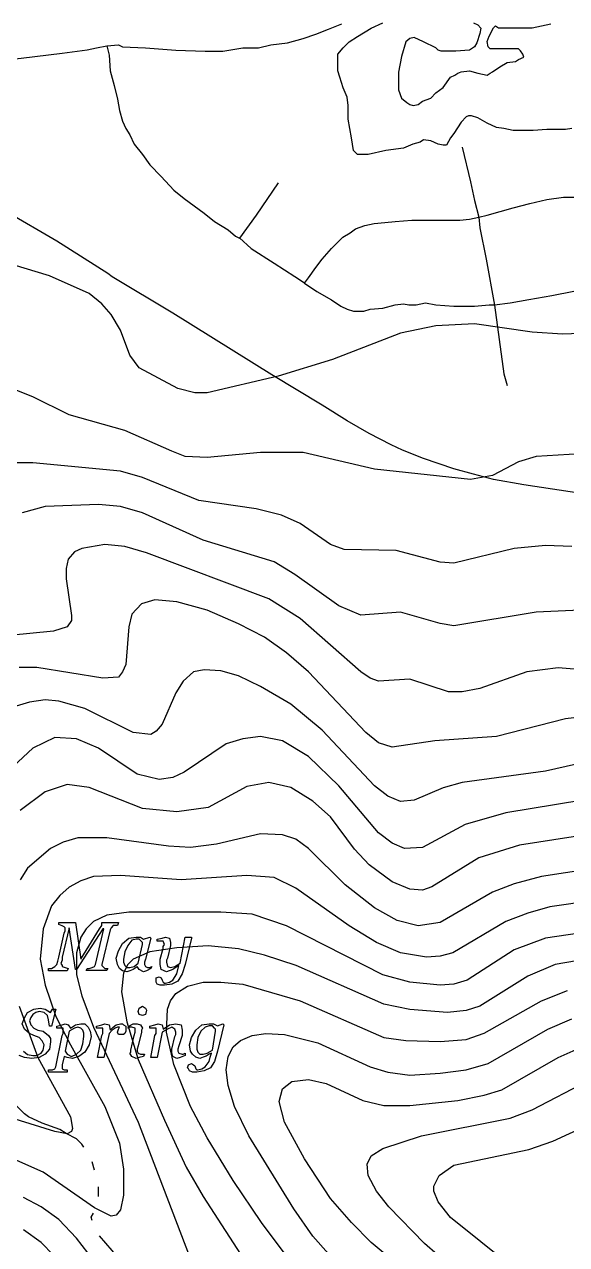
# Model space of a CAD drawing. Extents: x -4.4 to 64.9, y -5.9 to 77.3.
# Drawn here: x 15.97 to 18.71, y 19.39 to 25.55 of the extents above; entities that cross this region are included whole.
import ezdxf

# ---------------------------------------------------------------- set-up
doc = ezdxf.new("R2010")
doc.units = 0
for name, color, linetype in [('7200-7400', 7, 'CONTINUOUS'), ('7400-7600', 7, 'CONTINUOUS'), ('7600-7800', 7, 'CONTINUOUS'), ('7800-8000', 7, 'CONTINUOUS'), ('Labels', 7, 'CONTINUOUS'), ('roads', 7, 'CONTINUOUS'), ('topo', 7, 'CONTINUOUS'), ('water', 7, 'CONTINUOUS')]:
    doc.layers.add(name, color=color, linetype=linetype)

msp = doc.modelspace()

# ---------------------------------------------------------------- linework, layer by layer
at = {"layer": '7200-7400', "color": 2}
for points in [[(18.823181, 23.989554), (18.68609, 23.984289), (18.53319, 23.994819), (18.243201, 24.036999), (18.048129, 24.026442), (17.868861, 23.989541), (17.526151, 23.857731), (17.251979, 23.773371), (16.893411, 23.689011), (16.830152, 23.689011), (16.745789, 23.710099), (16.550709, 23.815548), (16.503251, 23.878818), (16.455801, 24.00536), (16.40835, 24.084439), (16.3609, 24.13717), (16.29763, 24.189889), (16.09728, 24.279519), (15.80202, 24.369149)], [(18.886443, 23.388505), (18.554282, 23.367418), (18.464652, 23.341066), (18.332834, 23.272525), (18.222114, 23.251438), (17.737053, 23.304156), (17.378524, 23.388519), (17.162312, 23.388519), (16.893413, 23.362166), (16.782693, 23.367431), (16.714153, 23.393784), (16.476893, 23.499234), (16.197453, 23.578325), (16.012912, 23.667956), (15.812564, 23.747045)], [(18.73354, 22.913623), (18.601741, 22.918889), (18.44356, 22.903066), (18.137759, 22.829245), (18.069219, 22.83451), (17.847771, 22.892512), (17.584151, 22.897777), (17.51561, 22.924156), (17.36271, 23.029596), (17.267799, 23.071775), (17.14122, 23.103417), (16.851239, 23.145597), (16.566521, 23.261587), (16.455801, 23.293226), (16.012909, 23.335406), (15.875829, 23.335406)]]:
    msp.add_lwpolyline(points, dxfattribs=at)
at = {"layer": '7400-7600', "color": 2}
for points in [[(18.844263, 22.286204), (18.665003, 22.302026), (18.506821, 22.280938), (18.269562, 22.196589), (18.179931, 22.180767), (18.111394, 22.180767), (17.916314, 22.244037), (17.758133, 22.233507), (17.715963, 22.249329), (17.668502, 22.28096), (17.362702, 22.549858), (17.204481, 22.65004), (16.587603, 22.882029), (16.476883, 22.91366), (16.376711, 22.924191), (16.260713, 22.903104), (16.223811, 22.887281), (16.192172, 22.850369), (16.181642, 22.802922), (16.181642, 22.75019), (16.207994, 22.565662), (16.207994, 22.539283), (16.186907, 22.507652), (16.118367, 22.486565), (15.791477, 22.454936)], [(18.886424, 22.065107), (18.701893, 22.04402), (18.353906, 21.95439), (18.042835, 21.933302), (17.826665, 21.901664), (17.758125, 21.922751), (17.694855, 21.97548), (17.404864, 22.28128), (17.294096, 22.376181), (17.183376, 22.45527), (17.051566, 22.52381), (16.893395, 22.592361), (16.740495, 22.634541), (16.629775, 22.645071), (16.561224, 22.623984), (16.513773, 22.571266), (16.497978, 22.507985), (16.482156, 22.318186), (16.466334, 22.281274), (16.445246, 22.254922), (16.366154, 22.249657), (16.033997, 22.302375), (15.944366, 22.302375)], [(18.928618, 21.854322), (18.601728, 21.780513), (18.179926, 21.722512), (18.085017, 21.696159), (17.937398, 21.632889), (17.868848, 21.627624), (17.805578, 21.654003), (17.737037, 21.706724), (17.473417, 21.986164), (17.315247, 22.117974), (17.162296, 22.207614), (17.051576, 22.260333), (16.961948, 22.286685), (16.877586, 22.29195), (16.824857, 22.28142), (16.772136, 22.233972), (16.735227, 22.17597), (16.666687, 22.017802), (16.635048, 21.98089), (16.608695, 21.965068), (16.519065, 21.975625), (16.276535, 22.096894), (16.144725, 22.133793), (16.076184, 22.139058), (15.997095, 22.128528), (15.928555, 22.107441)], [(19.044632, 21.674849), (18.401401, 21.5694), (18.195772, 21.5114), (17.979602, 21.39541), (17.889972, 21.390145), (17.826702, 21.416497), (17.758162, 21.469218), (17.557801, 21.706478), (17.404901, 21.854107), (17.273051, 21.933197), (17.162331, 21.954284), (17.072693, 21.943727), (16.988333, 21.917374), (16.777431, 21.775015), (16.719442, 21.748663), (16.650902, 21.738133), (16.540182, 21.764485), (16.345091, 21.896295), (16.234371, 21.943746), (16.123651, 21.949011), (16.01293, 21.89629), (15.712401, 21.61685)]]:
    msp.add_lwpolyline(points, dxfattribs=at)
at = {"layer": '7600-7800', "color": 2}
for points in [[(18.823178, 21.284743), (18.580648, 21.247844), (18.443568, 21.210934), (18.332839, 21.168754), (18.069219, 21.015854), (17.958499, 21.000032), (17.853049, 21.026385), (17.737059, 21.089655), (17.589429, 21.205656), (17.404887, 21.390184), (17.341618, 21.437635), (17.273077, 21.458722), (17.162317, 21.464014), (16.940869, 21.411282), (16.809059, 21.39546), (16.698339, 21.400725), (16.387258, 21.442905), (16.239639, 21.442905), (16.165817, 21.421818), (16.102547, 21.390187), (15.986559, 21.290008), (15.949647, 21.232008)], [(18.844263, 21.12671), (18.622812, 21.095068), (18.512092, 21.06344), (18.401374, 21.02126), (18.132484, 20.863089), (18.069214, 20.847267), (18.000663, 20.842002), (17.868853, 20.863089), (17.747594, 20.915818), (17.610503, 21.00018), (17.341612, 21.18999), (17.230892, 21.242711), (17.093764, 21.253268), (16.761603, 21.23218), (16.455793, 21.253268), (16.318712, 21.247976), (16.255442, 21.226889), (16.197443, 21.19526), (16.149993, 21.153081), (16.107813, 21.10036), (16.065633, 20.984358), (16.049811, 20.831458), (16.07619, 20.699651), (16.128908, 20.54148), (16.202719, 20.399119), (16.376719, 20.08804), (16.450527, 19.903509), (16.471615, 19.771699), (16.471615, 19.639889), (16.455793, 19.56607), (16.434705, 19.539718), (16.408353, 19.534452), (16.323993, 19.576632), (16.065643, 19.755893), (15.902205, 19.829714)], [(18.886459, 20.978937), (18.601749, 20.936755), (18.443578, 20.878766), (18.206308, 20.725866), (18.13777, 20.704778), (18.06923, 20.699513), (17.91633, 20.715335), (17.779249, 20.752245), (17.29413, 21.000046), (17.120148, 21.058045), (16.96197, 21.068575), (16.497999, 21.068575), (16.387268, 21.052753), (16.318728, 21.021112), (16.281829, 20.984213), (16.25545, 20.942033), (16.234363, 20.862944), (16.234363, 20.752224), (16.260715, 20.646774), (16.318715, 20.488593), (16.545436, 20.008803), (16.798515, 19.344484)], [(18.865372, 20.841171), (18.649202, 20.804262), (18.512121, 20.746263), (18.269583, 20.593362), (18.201043, 20.572275), (18.106142, 20.561718), (17.916332, 20.57754), (17.784522, 20.603893), (17.341631, 20.798983), (17.183413, 20.851704), (17.051603, 20.883333), (16.898702, 20.899155), (16.740532, 20.888624), (16.603451, 20.867537), (16.519081, 20.830628), (16.492728, 20.804275), (16.471641, 20.762095), (16.461084, 20.667184), (16.487437, 20.514284), (16.545436, 20.324485), (16.677246, 20.018674), (16.787966, 19.781414), (16.872326, 19.633785), (17.099045, 19.285805)], [(15.944393, 20.594048), (16.039291, 20.335698), (16.202742, 20.035168), (16.213299, 19.977169), (16.208034, 19.961347), (16.186947, 19.950817), (16.123688, 19.961347), (15.548989, 20.140607)], [(16.434711, 19.165213), (16.23435, 19.423563), (16.144719, 19.518464), (16.055092, 19.581733), (15.965462, 19.629192)], [(16.118362, 19.338544), (16.055092, 19.401806), (15.965462, 19.465076)]]:
    msp.add_lwpolyline(points, dxfattribs=at)
at = {"layer": '7800-8000', "color": 2}
for points in [[(17.505008, 19.344545), (17.425927, 19.434175), (17.331018, 19.571253), (17.104297, 19.940323), (17.030489, 20.087955), (16.998847, 20.193405), (16.988317, 20.272494), (16.998847, 20.341035), (17.025226, 20.388485), (17.062136, 20.420124), (17.120124, 20.446476), (17.188665, 20.457007), (17.283576, 20.451742), (17.452296, 20.409562), (17.715955, 20.28829), (17.805586, 20.261937), (17.916306, 20.246115), (18.069217, 20.256672), (18.201024, 20.272494), (18.311744, 20.304136), (18.612276, 20.478126), (18.733546, 20.530844)], [(18.09032, 19.096003), (17.72125, 19.401803), (17.621028, 19.501983), (17.515579, 19.623241), (17.383768, 19.823592), (17.283589, 20.008133), (17.257237, 20.113583), (17.273059, 20.176853), (17.320509, 20.213762), (17.404869, 20.224293), (17.494499, 20.203205), (17.67908, 20.118845), (17.78453, 20.092493), (17.91634, 20.092493), (18.158871, 20.118845), (18.290681, 20.145224), (18.380308, 20.171577), (18.665029, 20.335018), (18.770479, 20.382476)], [(18.44879, 18.996128), (17.99009, 19.396829), (17.810822, 19.581368), (17.747552, 19.660457), (17.705372, 19.739539), (17.700107, 19.797538), (17.721194, 19.839718), (17.779183, 19.876627), (17.974263, 19.939889), (18.422422, 20.029527), (18.533142, 20.071699), (18.817863, 20.219329)], [(18.580608, 19.159437), (18.121898, 19.528518), (18.058628, 19.607596), (18.037541, 19.660325), (18.037541, 19.686678), (18.06392, 19.739399), (18.13773, 19.79213), (18.517339, 19.871219), (18.63861, 19.913399), (18.91278, 20.039928), (18.997139, 20.066307), (19.08677, 20.071572), (19.1764, 20.066307), (19.24494, 20.04522), (19.318759, 20.008308), (19.397848, 19.95559), (19.598238, 19.76051), (19.91459, 19.401978), (19.97786, 19.343979)]]:
    msp.add_lwpolyline(points, dxfattribs=at)
at = {"layer": 'Labels', "color": 6}
for points in [[(16.408348, 20.98963), (16.403083, 20.979047), (16.360903, 20.805057), (16.360903, 20.799765), (16.366168, 20.794473), (16.371433, 20.789182), (16.376698, 20.78389), (16.392521, 20.78389), (16.387255, 20.773307), (16.281805, 20.773307), (16.287071, 20.78389), (16.297627, 20.78389), (16.31345, 20.789182), (16.324006, 20.794473), (16.329272, 20.805057), (16.37145, 20.984312), (16.366185, 20.984312), (16.234364, 20.778704), (16.229099, 20.778704), (16.197468, 20.989604), (16.160559, 20.841966), (16.160559, 20.826091), (16.155294, 20.810216), (16.160559, 20.799633), (16.160559, 20.794341), (16.176381, 20.789049), (16.192203, 20.783758), (16.186938, 20.773174), (16.09204, 20.773174), (16.09204, 20.783758), (16.107862, 20.783758), (16.123684, 20.794341), (16.134214, 20.804924), (16.13948, 20.820799), (16.144745, 20.841966), (16.171124, 20.963251), (16.176389, 20.973834), (16.176389, 20.979126), (16.176389, 20.989709), (16.171124, 20.995001), (16.160567, 21.000293), (16.144745, 21.005584), (16.144745, 21.016168), (16.229107, 21.016168), (16.255459, 20.831621), (16.350371, 20.984524), (16.360901, 21.000399), (16.360901, 21.016274), (16.445264, 21.016274), (16.439999, 21.000399), (16.429442, 21.000399), (16.418911, 21.000399)], [(16.608698, 20.936899), (16.582346, 20.831462), (16.57708, 20.815587), (16.57708, 20.805004), (16.582346, 20.79442), (16.592876, 20.789129), (16.603433, 20.789129), (16.61399, 20.79442), (16.608698, 20.783837), (16.587611, 20.773254), (16.571789, 20.767962), (16.550701, 20.778545), (16.540145, 20.79442), (16.534879, 20.789129), (16.519057, 20.778545), (16.503235, 20.773254), (16.487413, 20.767962), (16.466326, 20.773254), (16.450504, 20.783837), (16.439973, 20.805004), (16.434708, 20.836621), (16.445238, 20.873531), (16.466326, 20.91044), (16.497957, 20.936899), (16.534866, 20.94219), (16.555953, 20.94219), (16.571775, 20.931607), (16.603406, 20.94219)], [(16.782688, 20.805083), (16.766866, 20.757643), (16.745779, 20.720734), (16.71414, 20.704859), (16.67723, 20.699567), (16.656142, 20.699567), (16.64032, 20.704859), (16.635055, 20.715442), (16.635055, 20.720734), (16.635055, 20.736609), (16.650877, 20.741901), (16.661434, 20.736609), (16.666699, 20.726026), (16.671964, 20.715442), (16.67723, 20.710151), (16.682495, 20.710151), (16.703582, 20.715442), (16.719404, 20.726026), (16.740492, 20.757643), (16.751022, 20.799818), (16.719391, 20.778651), (16.687749, 20.768068), (16.661396, 20.778651), (16.656131, 20.80511), (16.656131, 20.815693), (16.656131, 20.831568), (16.671953, 20.884299), (16.671953, 20.894883), (16.677219, 20.905466), (16.671953, 20.921341), (16.661396, 20.921341), (16.65084, 20.921341), (16.640309, 20.921341), (16.640309, 20.931924), (16.666662, 20.937216), (16.682484, 20.942508), (16.703571, 20.937216), (16.708836, 20.916049), (16.708836, 20.910758), (16.708836, 20.900174), (16.693014, 20.836913), (16.687749, 20.826329), (16.687749, 20.815746), (16.693014, 20.794579), (16.708836, 20.789288), (16.729924, 20.794579), (16.756276, 20.810454), (16.782655, 20.942243), (16.814286, 20.942243), (16.814286, 20.936951)], [(16.476888, 20.799818), (16.487445, 20.789235), (16.503267, 20.789235), (16.524354, 20.794526), (16.545441, 20.810401), (16.566529, 20.905307), (16.566529, 20.915891), (16.561264, 20.921182), (16.550733, 20.931766), (16.534911, 20.931766), (16.513824, 20.926474), (16.492736, 20.900016), (16.476914, 20.868371), (16.471649, 20.831462), (16.471649, 20.815587)], [(16.582338, 20.552009), (16.566516, 20.546718), (16.550694, 20.552009), (16.545429, 20.567884), (16.550694, 20.583759), (16.566516, 20.594343), (16.582338, 20.583759), (16.587603, 20.573176)], [(16.292349, 20.488747), (16.302906, 20.467581), (16.308171, 20.441122), (16.297614, 20.398948), (16.276527, 20.362038), (16.244899, 20.340872), (16.213257, 20.330288), (16.186905, 20.33558), (16.171109, 20.340872), (16.160552, 20.298671), (16.160552, 20.288087), (16.160552, 20.282796), (16.160552, 20.277504), (16.171109, 20.272212), (16.176374, 20.272212), (16.186905, 20.272212), (16.186905, 20.261629), (16.092006, 20.261629), (16.092006, 20.272212), (16.102536, 20.272212), (16.113093, 20.272212), (16.12365, 20.277504), (16.128915, 20.288087), (16.160546, 20.446282), (16.165811, 20.456865), (16.165811, 20.467448), (16.165811, 20.483323), (16.150016, 20.483323), (16.139459, 20.483323), (16.134194, 20.483323), (16.134194, 20.493907), (16.160546, 20.499198), (16.176368, 20.50449), (16.19219, 20.499198), (16.202721, 20.483323), (16.2291, 20.499198), (16.255452, 20.50449), (16.27654, 20.50449)], [(16.482158, 20.494013), (16.482158, 20.478138), (16.482158, 20.467554), (16.476893, 20.456971), (16.471627, 20.451679), (16.461071, 20.451679), (16.445249, 20.451679), (16.439983, 20.462263), (16.445249, 20.478138), (16.450514, 20.488721), (16.439983, 20.488721), (16.429453, 20.483429), (16.413631, 20.472846), (16.397809, 20.456971), (16.371456, 20.335712), (16.339825, 20.335712), (16.360913, 20.446414), (16.366178, 20.456997), (16.366178, 20.467581), (16.366178, 20.483456), (16.350356, 20.483456), (16.339799, 20.483456), (16.334534, 20.483456), (16.334534, 20.494039), (16.360886, 20.499331), (16.376708, 20.504622), (16.397795, 20.499331), (16.403061, 20.472872), (16.418883, 20.488747), (16.434705, 20.499331), (16.455792, 20.504622), (16.466323, 20.504622), (16.471588, 20.499331)], [(16.555977, 20.499278), (16.566507, 20.483403), (16.561242, 20.472819), (16.561242, 20.462236), (16.54542, 20.393709), (16.540155, 20.377834), (16.540155, 20.367251), (16.54542, 20.356667), (16.55595, 20.351376), (16.566481, 20.351376), (16.577038, 20.351376), (16.571773, 20.340792), (16.550685, 20.335501), (16.534863, 20.330209), (16.513776, 20.340792), (16.503219, 20.356667), (16.508484, 20.361959), (16.508484, 20.372542), (16.524306, 20.446361), (16.529571, 20.462236), (16.529571, 20.472819), (16.529571, 20.483403), (16.513749, 20.488694), (16.503219, 20.488694), (16.492662, 20.483403), (16.497927, 20.493986), (16.519015, 20.504569), (16.540102, 20.504569)], [(16.761598, 20.499278), (16.766863, 20.472819), (16.766863, 20.462236), (16.766863, 20.446361), (16.751041, 20.39363), (16.745776, 20.377755), (16.745776, 20.367171), (16.751041, 20.356588), (16.766863, 20.351296), (16.772129, 20.351296), (16.782685, 20.356588), (16.782685, 20.346005), (16.756306, 20.335421), (16.740484, 20.33013), (16.719397, 20.340713), (16.714132, 20.356588), (16.714132, 20.367171), (16.714132, 20.377755), (16.729954, 20.441016), (16.735219, 20.4516), (16.735219, 20.462183), (16.729954, 20.478058), (16.714132, 20.488641), (16.693045, 20.478058), (16.666666, 20.462183), (16.640313, 20.335659), (16.608698, 20.335659), (16.629785, 20.446388), (16.635051, 20.456971), (16.635051, 20.467554), (16.635051, 20.483429), (16.619228, 20.483429), (16.608672, 20.483429), (16.603406, 20.483429), (16.603406, 20.494013), (16.629759, 20.499304), (16.645581, 20.504596), (16.666668, 20.499304), (16.671933, 20.478138), (16.703573, 20.499304), (16.735204, 20.504596)], [(16.977768, 20.499278), (16.946137, 20.367462), (16.930315, 20.314757), (16.909228, 20.283113), (16.877597, 20.267238), (16.840687, 20.261946), (16.8196, 20.261946), (16.803777, 20.267238), (16.798512, 20.277821), (16.793247, 20.283113), (16.798512, 20.298988), (16.814334, 20.30428), (16.824891, 20.298988), (16.830156, 20.293696), (16.835422, 20.277821), (16.840687, 20.27253), (16.845952, 20.27253), (16.867039, 20.277821), (16.882861, 20.288405), (16.903949, 20.314863), (16.909214, 20.33603), (16.914479, 20.357196), (16.903922, 20.351905), (16.8881, 20.341321), (16.872278, 20.33603), (16.856456, 20.330738), (16.835369, 20.33603), (16.819547, 20.351905), (16.809016, 20.36778), (16.803751, 20.399424), (16.814281, 20.436333), (16.835369, 20.473216), (16.866997, 20.499675), (16.90391, 20.504966), (16.924997, 20.504966), (16.946084, 20.494383), (16.972437, 20.504966)], [(16.223809, 20.483482), (16.197456, 20.467607), (16.176369, 20.367409), (16.1869, 20.351534), (16.208013, 20.340951), (16.234366, 20.351534), (16.255453, 20.372701), (16.265984, 20.404345), (16.271249, 20.441255), (16.271249, 20.45713), (16.265984, 20.473005), (16.255453, 20.483588), (16.239631, 20.48888)], [(16.845958, 20.362197), (16.856515, 20.351614), (16.872337, 20.351614), (16.893424, 20.356905), (16.919777, 20.37278), (16.935599, 20.467686), (16.935599, 20.47827), (16.930307, 20.483561), (16.919777, 20.494145), (16.903955, 20.494145), (16.882868, 20.488853), (16.86178, 20.467686), (16.845958, 20.436069), (16.840666, 20.399159), (16.840666, 20.377993)]]:
    msp.add_lwpolyline(points, close=True, dxfattribs=at)
msp.add_lwpolyline([(15.965517, 20.366827), (15.986604, 20.350952), (16.012956, 20.345661), (16.034044, 20.345661), (16.055131, 20.356244), (16.065688, 20.372119), (16.070953, 20.398577), (16.060396, 20.419744), (16.044574, 20.435619), (16.018222, 20.446202), (15.997134, 20.456786), (15.970782, 20.477952), (15.960225, 20.504411), (15.970782, 20.536055), (15.986604, 20.562513), (16.018243, 20.578388), (16.049882, 20.58368), (16.076179, 20.578362), (16.102532, 20.562487), (16.113088, 20.578362), (16.128911, 20.578362), (16.107823, 20.494013), (16.097293, 20.494013), (16.092028, 20.525657), (16.086736, 20.546823), (16.07094, 20.562698), (16.044588, 20.56799), (16.028766, 20.562698), (16.012944, 20.552115), (16.002413, 20.53624), (15.997148, 20.520365), (16.002413, 20.499198), (16.018209, 20.483323), (16.039323, 20.47274), (16.065675, 20.467448), (16.092028, 20.446282), (16.102558, 20.430407), (16.102558, 20.414532), (16.097293, 20.377622), (16.076206, 20.351164), (16.044566, 20.335289), (16.007664, 20.329997), (15.970755, 20.335289), (15.944403, 20.345872)], dxfattribs=at)
at = {"layer": 'roads', "color": 7}
for points in [[(16.387247, 25.439604), (16.445249, 25.444896), (16.466336, 25.434313), (16.582335, 25.429021), (16.735224, 25.418438), (16.882854, 25.413146), (16.972495, 25.413146), (17.072666, 25.429021), (17.151795, 25.429021), (17.215025, 25.444896), (17.299385, 25.455479), (17.378516, 25.476646), (17.441786, 25.497813), (17.505056, 25.524271), (17.573596, 25.550729)], [(15.258934, 25.291967), (15.332753, 25.297258), (15.459284, 25.313133), (15.580554, 25.329008), (15.754544, 25.355467), (15.954905, 25.376633), (16.160573, 25.403092), (16.287113, 25.418967), (16.334563, 25.42955), (16.387284, 25.440133)], [(16.387247, 25.439604), (16.397804, 25.392138), (16.403069, 25.313054), (16.424156, 25.239235), (16.439979, 25.170682), (16.450509, 25.112685), (16.466331, 25.05998), (16.482153, 25.023071), (16.50324, 24.991426), (16.524328, 24.94396), (16.566508, 24.891255), (16.603417, 24.838524), (16.661408, 24.780527), (16.724678, 24.712), (16.777407, 24.669799), (16.877578, 24.59598), (16.930307, 24.553806), (16.998847, 24.511631), (17.035749, 24.480013), (17.056836, 24.46943)], [(18.179929, 24.928165), (18.222109, 24.754175), (18.243196, 24.659269), (18.264284, 24.574893)], [(17.251958, 24.748909), (17.141238, 24.58545), (17.056878, 24.469456)], [(18.264289, 24.574893), (18.306468, 24.585476), (18.438279, 24.622386), (18.522638, 24.643552), (18.606998, 24.664719), (18.691358, 24.675302), (18.754628, 24.675302), (18.807348, 24.670011), (18.838987, 24.659427), (18.875897, 24.648844), (18.907528, 24.632969), (18.939159, 24.606511), (18.960246, 24.590636)], [(20.784577, 22.919342), (20.705498, 22.91405), (20.552598, 22.919342), (20.315339, 22.950986), (19.993719, 22.998453), (19.940987, 23.003744), (19.672049, 23.045919), (18.491029, 23.225174), (18.338118, 23.251632), (18.237947, 23.278091), (18.137767, 23.304549), (17.984867, 23.35728), (17.879378, 23.399455), (17.821379, 23.425913), (17.710658, 23.48391), (17.599938, 23.547172), (17.473399, 23.626282), (17.220317, 23.779159), (16.719437, 24.090229), (16.413629, 24.274776), (16.392542, 24.290651), (16.134193, 24.454084), (15.881071, 24.601722)], [(17.383768, 24.242735), (17.404855, 24.269193), (17.441764, 24.321925), (17.473395, 24.364099), (17.520845, 24.416804), (17.578845, 24.474801), (17.615754, 24.495968), (17.642107, 24.517134), (17.689557, 24.533009), (17.737007, 24.543593), (17.789736, 24.548884), (17.842457, 24.554176), (17.926817, 24.559468), (18.021725, 24.559468), (18.121897, 24.559468), (18.169347, 24.559468), (18.216805, 24.564759), (18.264295, 24.575343)], [(18.264289, 24.574893), (18.269554, 24.522161), (18.301193, 24.363994), (18.343362, 24.132007)], [(17.056868, 24.470435), (17.114867, 24.417704), (17.230858, 24.343885), (17.336307, 24.275358), (17.383768, 24.243714)], [(17.38376, 24.242735), (17.44703, 24.20056), (17.520841, 24.158386), (17.568299, 24.126742), (17.59993, 24.110867), (17.631569, 24.100283), (17.652656, 24.100283), (17.684294, 24.100283), (17.715933, 24.110867), (17.779195, 24.116158), (17.842465, 24.132033), (17.884645, 24.137325), (17.910998, 24.132033), (17.947907, 24.132033), (17.995357, 24.142617), (18.048086, 24.132033), (18.137716, 24.126742), (18.195715, 24.126742), (18.243207, 24.126742), (18.317027, 24.132033), (18.34338, 24.132033)], [(18.343378, 24.132986), (18.422467, 24.143569), (18.517368, 24.159444), (18.633369, 24.180611), (18.744087, 24.201778), (18.807359, 24.212361), (18.860077, 24.222944)], [(18.343378, 24.132007), (18.390828, 23.784027), (18.40665, 23.72603)]]:
    msp.add_lwpolyline(points, dxfattribs=at)
at = {"layer": 'topo', "color": 2}
for points in [[(18.775691, 22.592805), (18.554251, 22.582249), (18.137733, 22.513708), (18.069193, 22.524239), (17.868832, 22.582238), (17.668481, 22.566416), (17.557761, 22.613866), (17.336313, 22.772047), (17.230871, 22.835317), (16.872292, 22.946037), (16.566492, 23.083115), (16.455771, 23.114757), (16.345051, 23.125287), (16.076153, 23.114757), (15.960162, 23.083115)], [(19.08686, 21.501616), (18.469939, 21.406705), (18.26431, 21.343435), (18.02705, 21.195805), (17.979599, 21.179983), (17.91633, 21.185249), (17.826689, 21.222161), (17.710698, 21.30651), (17.636879, 21.385599), (17.515618, 21.549051), (17.425988, 21.628129), (17.315268, 21.69668), (17.2045, 21.723033), (17.09378, 21.701945), (16.8987, 21.596496), (16.740529, 21.575408), (16.566539, 21.591231), (16.297638, 21.69668), (16.186918, 21.712502), (16.0762, 21.675593), (15.949658, 21.580692)], [(17.447012, 19.128746), (17.167583, 19.503086), (17.025224, 19.713985), (16.893413, 19.930155), (16.809054, 20.088326), (16.724691, 20.299225), (16.687782, 20.462674), (16.693047, 20.578665), (16.708869, 20.620845), (16.735222, 20.657754), (16.793221, 20.694666), (16.872313, 20.715753), (16.961943, 20.715753), (17.072661, 20.705223), (17.362652, 20.620863), (17.784493, 20.436335), (17.895213, 20.420513), (18.069203, 20.415248), (18.201011, 20.425778), (18.290641, 20.45742), (18.580632, 20.620858), (18.712442, 20.673589)]]:
    msp.add_lwpolyline(points, dxfattribs=at)
at = {"layer": 'water', "color": 4}
for points in [[(18.733612, 25.022806), (18.701973, 25.017514), (18.607072, 25.017514), (18.538492, 25.012223), (18.438313, 25.012223), (18.390863, 25.022806), (18.353953, 25.028098), (18.306503, 25.049264), (18.259042, 25.075723), (18.227414, 25.086306), (18.211592, 25.086306), (18.201062, 25.081014), (18.174709, 25.054556), (18.137799, 24.996559), (18.121977, 24.975393), (18.10089, 24.938483), (18.085067, 24.938483), (18.058715, 24.943775), (18.021814, 24.95965), (17.984904, 24.964942), (17.969082, 24.954358), (17.93217, 24.943775), (17.884723, 24.922608), (17.795092, 24.912025), (17.705462, 24.890858), (17.652731, 24.890858), (17.631643, 24.912025), (17.626378, 24.943643), (17.621113, 24.975287), (17.605291, 25.070193), (17.605291, 25.13872), (17.600026, 25.180921), (17.578938, 25.228361), (17.563116, 25.281092), (17.552586, 25.31271), (17.552586, 25.339168), (17.552586, 25.365627), (17.552586, 25.397271), (17.578938, 25.428915), (17.610577, 25.460533), (17.652757, 25.486991), (17.721297, 25.529166), (17.779297, 25.555624)], [(18.237997, 25.555624), (18.259084, 25.545041), (18.274907, 25.529166), (18.269641, 25.502707), (18.253819, 25.455241), (18.243262, 25.434074), (18.21691, 25.418199), (18.148369, 25.412908), (18.11146, 25.412908), (18.074551, 25.412908), (18.058729, 25.418199), (18.048172, 25.428783), (17.984902, 25.460427), (17.937451, 25.481594), (17.916364, 25.476302), (17.895277, 25.460427), (17.874189, 25.386608), (17.858367, 25.307524), (17.858367, 25.26535), (17.858367, 25.217883), (17.874189, 25.175709), (17.900542, 25.154542), (17.916364, 25.143959), (17.932186, 25.138667), (17.958538, 25.143959), (17.979626, 25.159834), (18.021806, 25.175709), (18.048158, 25.202167), (18.085068, 25.228625), (18.121977, 25.281357), (18.143064, 25.29194), (18.158886, 25.302524), (18.174708, 25.307815), (18.216887, 25.313107), (18.259067, 25.302524), (18.306518, 25.29194), (18.32234, 25.302524), (18.332871, 25.307815), (18.369781, 25.334274), (18.40669, 25.35544), (18.44887, 25.360732), (18.464692, 25.371315), (18.491097, 25.381899), (18.485832, 25.397774), (18.475249, 25.413649), (18.464718, 25.424232), (18.417257, 25.424232), (18.369807, 25.424232), (18.322357, 25.424232), (18.3118, 25.434815), (18.306535, 25.461274), (18.317092, 25.487732), (18.338179, 25.529906), (18.348709, 25.54049), (18.364532, 25.529906), (18.390884, 25.529906), (18.443605, 25.529906), (18.533243, 25.529906), (18.580743, 25.54049), (18.628183, 25.551073)], [(16.271259, 19.882402), (16.260702, 19.898277), (16.23435, 19.924735), (16.181631, 19.951193), (16.14999, 19.97236), (16.06036, 20.003978), (15.991819, 20.035622), (15.970732, 20.051497), (15.886372, 20.135873), (15.828372, 20.199134), (15.754561, 20.278218), (15.738739, 20.304677), (15.691289, 20.331135)], [(16.323988, 19.766408), (16.313431, 19.808583)], [(16.345067, 19.634593), (16.345067, 19.671502), (16.345067, 19.682086)], [(16.313439, 19.513334), (16.308174, 19.529209), (16.318704, 19.550376)], [(16.577067, 18.754113), (16.571802, 18.759404), (16.561271, 18.785863), (16.55598, 18.812321), (16.550715, 18.849204), (16.545449, 18.901935), (16.534893, 18.965224), (16.534893, 19.044308), (16.529627, 19.107569), (16.524362, 19.170831), (16.524362, 19.191998), (16.519097, 19.228907), (16.503275, 19.244782), (16.476896, 19.276426), (16.413634, 19.360776), (16.350356, 19.434594)]]:
    msp.add_lwpolyline(points, dxfattribs=at)

doc.saveas('drawing.dxf')
